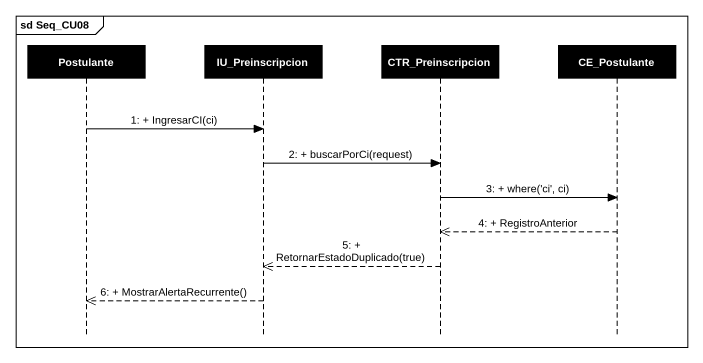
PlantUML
@startuml
mainframe sd Seq_CU08
hide footbox
participant Postulante #000000
participant IU_Preinscripcion #000000
participant CTR_Preinscripcion #000000
participant CE_Postulante #000000

Postulante -> IU_Preinscripcion : 1: + IngresarCI(ci)
IU_Preinscripcion -> CTR_Preinscripcion : 2: + buscarPorCi(request)
CTR_Preinscripcion -> CE_Postulante : 3: + where('ci', ci)
CE_Postulante -->> CTR_Preinscripcion : 4: + RegistroAnterior
CTR_Preinscripcion -->> IU_Preinscripcion : 5: + RetornarEstadoDuplicado(true)
IU_Preinscripcion -->> Postulante : 6: + MostrarAlertaRecurrente()
@enduml
